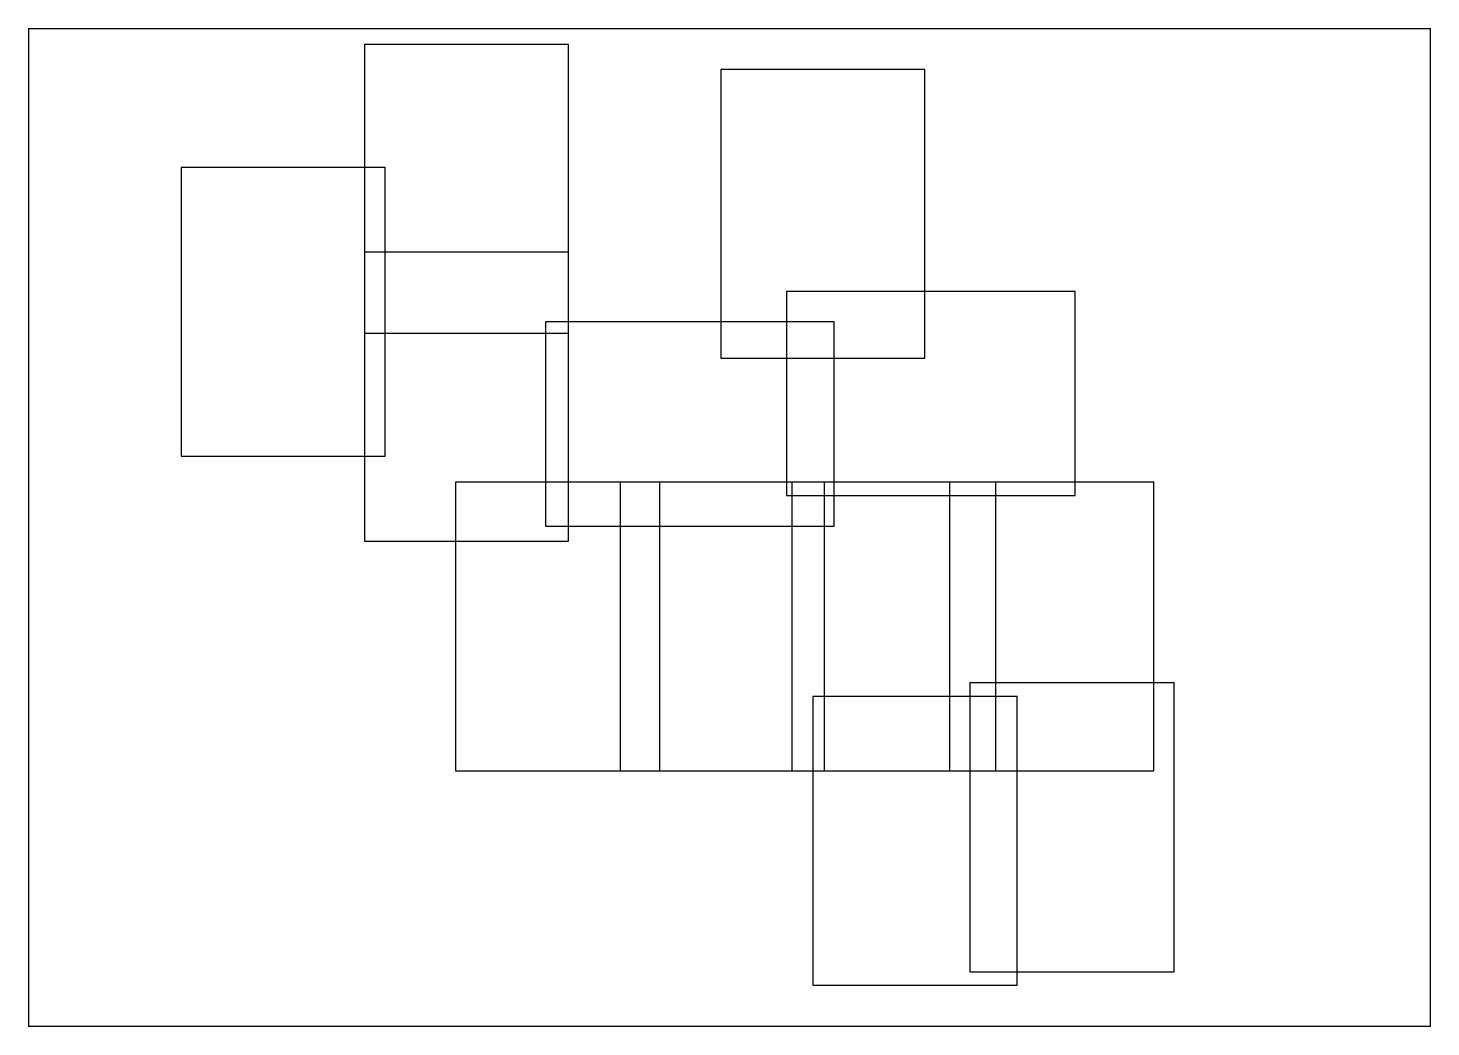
# Model space of a CAD drawing. Extents: x -1338203 to 1886333, y -783476 to 1038610.
# Drawn here: x 424896 to 1002396, y 627610 to 1038610 of the extents above; entities that cross this region are included whole.
import ezdxf

# ---------------------------------------------------------------- set-up
doc = ezdxf.new("R2010")
doc.units = 0
doc.header["$LTSCALE"] = 1000
doc.header["$MEASUREMENT"] = 0
doc.layers.add('0A-X-AREA', color=6, linetype='Continuous', plot=False)
doc.layers.add('AAD-FR-LINE', color=4, linetype='Continuous')

msp = doc.modelspace()

# ---------------------------------------------------------------- linework, layer by layer
at = {"layer": '0A-X-AREA'}
for points in [[(563406.7, 913043.8), (647406.7, 913043.8), (647406.7, 1031843.8), (563406.7, 1031843.8)], [(710027.1, 902828), (794027.1, 902828), (794027.1, 1021628), (710027.1, 1021628)], [(487906.7, 862494.9), (571906.7, 862494.9), (571906.7, 981294.9), (487906.7, 981294.9)], [(563406.8, 827548.1), (647406.8, 827548.1), (647406.8, 946348.1), (563406.8, 946348.1)], [(737107, 930227.9), (737107, 846227.9), (855907, 846227.9), (855907, 930227.9)], [(637966.6, 917691.4), (637966.6, 833691.4), (756766.6, 833691.4), (756766.6, 917691.4)], [(600906.5, 733017.8), (684906.5, 733017.8), (684906.5, 851817.8), (600906.5, 851817.8)], [(668706.5, 733017.8), (752706.5, 733017.8), (752706.5, 851817.8), (668706.5, 851817.8)], [(739257.8, 733017.8), (823257.8, 733017.8), (823257.8, 851817.8), (739257.8, 851817.8)], [(804258.5, 733017.8), (888258.5, 733017.8), (888258.5, 851817.8), (804258.5, 851817.8)]]:
    msp.add_lwpolyline(points, close=True, dxfattribs=at)
at = {"layer": '0A-X-AREA', "elevation": 83050}
for points in [[(812643.7, 650333), (896643.7, 650333), (896643.7, 769133), (812643.7, 769133)], [(748010, 644832.7), (832010, 644832.7), (832010, 763632.7), (748010, 763632.7)]]:
    msp.add_lwpolyline(points, close=True, dxfattribs=at)
at = {"layer": 'AAD-FR-LINE', "const_width": 500}
msp.add_lwpolyline([(425146.2, 627860.3), (1002146.2, 627860.3), (1002146.2, 1038360.3), (425146.2, 1038360.3)], close=True, dxfattribs=at)

doc.saveas('drawing.dxf')
